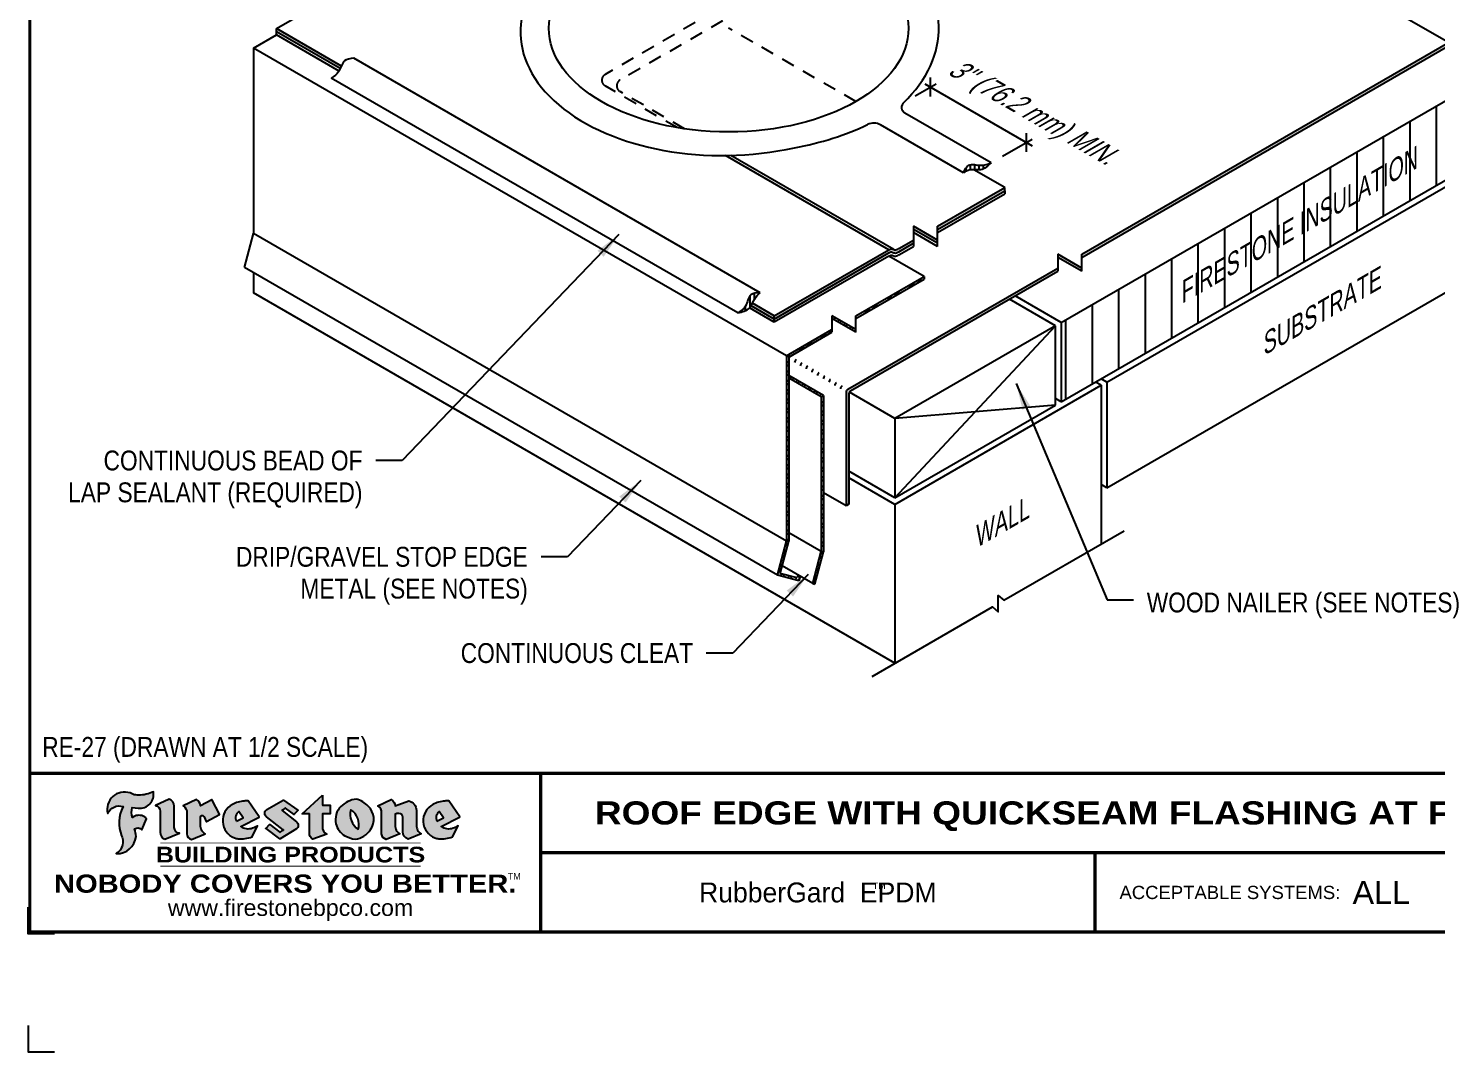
# Model space of a CAD drawing. Header units: inches. Extents: x 143.4 to 163.5, y -66.6 to -49.9.
# Drawn here: x 143.45 to 156.75, y -66.62 to -56.95 of the extents above; entities that cross this region are included whole.
import ezdxf
from ezdxf.enums import TextEntityAlignment as Align

# ---------------------------------------------------------------- set-up
doc = ezdxf.new("R2010")
doc.units = ezdxf.units.IN
doc.header["$MEASUREMENT"] = 0
doc.linetypes.add('HIDDEN2', pattern=[0.1875, 0.125, -0.0625])
doc.layers.get('0').update_dxf_attribs({"linetype": 'CONTINUOUS'})
doc.layers.get('DEFPOINTS').update_dxf_attribs({"linetype": 'CONTINUOUS'})
for name, color, linetype in [('FSBP-ACCESSORY-FIRESTONE', 7, 'CONTINUOUS'), ('FSBP-ANNO-NOTE', 7, 'CONTINUOUS'), ('FSBP-INSULATION', 7, 'CONTINUOUS'), ('FSBP-MEMBRANE', 7, 'CONTINUOUS'), ('FSBP-SEALANTS', 1, 'CONTINUOUS'), ('FSBP-SUBSTRATE-GENERIC', 9, 'CONTINUOUS'), ('FSBP-TTLB', 7, 'CONTINUOUS'), ('FSBP-TTLB-BORDER', 7, 'CONTINUOUS'), ('FSBP-TTLB-TEXT', 7, 'CONTINUOUS'), ('FSBP-WALL-CURB', 9, 'CONTINUOUS'), ('FSBP-WOOD', 7, 'CONTINUOUS')]:
    doc.layers.add(name, color=color, linetype=linetype)
doc.styles.add('FSBP_ARIAL', font='ARIAL.TTF')
doc.styles.add('FSBP_ARIAL_BOLD', font='')
doc.styles.add('FSBP_ARIAL_NAR', font='ARIALN.TTF')
doc.styles.add('FSBP_BANKGOTHIC', font='bgothm.ttf')
doc.styles.get('FSBP_ARIAL_BOLD').set_extended_font_data('Arial Black')
doc.dimstyles.new('FSBP-LEADER', dxfattribs={"dimtxt": 0.1875, "dimasz": 0.25, "dimexe": 0.0625, "dimexo": 0.125, "dimgap": 0.125, "dimtad": 0, "dimtih": 1, "dimtoh": 1, "dimdec": 4, "dimzin": 0, "dimdsep": 46, "dimlunit": 4, "dimtxsty": 'FSBP_ARIAL_NAR', "dimcen": 0.09375, "dimclrd": 256, "dimclre": 256, "dimclrt": 256, "dimadec": 0, "dimazin": 0, "dimtfac": 1, "dimtdec": 4, "dimtofl": 0, "dimtmove": 0, "dimatfit": 3, "dimfxl": 0, "dimtolj": 1, "dimtzin": 0, "dimlwd": -1, "dimlwe": -1, "dimarcsym": 0})

# ---------------------------------------------------------------- blocks, each defined once
blk = doc.blocks.new('TTLB-EPDM_1')
at = {"layer": 'FSBP-TTLB-TEXT'}
h = blk.add_hatch(color=1, dxfattribs=at)
edge = h.paths.add_edge_path()
edge.add_arc((1.037309769669573, -0.1982514792917306), 0.1319107607348553, 264.0410451462098, 370.3106169565175)
edge.add_arc((1.027551646585694, 0.1214293576525799), 0.3273056962876235, 270.05058356628535, 295.23459397187514, ccw=False)
edge.add_arc((1.022801957313345, -0.06680179986895154), 0.1391656561713503, 249.3281275763668, 272.0749124149863, ccw=False)
edge.add_line((0.9736743133014443, -0.1970076156048179), (0.9474927838574558, -0.1852745150568325))
edge.add_arc((0.8939498971398288, -0.3394262635682071), 0.1631857907024099, 70.84590087378872, 194.3325259843273)
edge.add_arc((0.8444260109029493, -0.4259936440910768), 0.1179914261095279, 70.96950098067128, 156.9641407594482, ccw=False)
edge.add_arc((1.153141409296894, -0.4684497516079468), 0.3110405457095052, 150.3231137483159, 203.2084295854517)
edge.add_arc((0.7562495500622943, -0.6412608153899899), 0.1218587156617311, 0.8849157075190988, 24.34668939894999, ccw=False)
edge.add_arc((0.7493781665697374, -0.6475258110744375), 0.1289731377238325, -58.36655102076742, 3.6216782311386737, ccw=False)
edge.add_arc((0.8256699029544474, -0.5792158350996106), 0.1783301886510354, 267.2205474105585, 354.1381621173521)
edge.add_arc((0.7903121048625305, -0.6011409294291745), 0.212787892960859, 0.9996158580669322, 21.00503380861244)
edge.add_arc((1.01880712263941, -0.5666691048185161), 0.05136395668415847, 40.82117713173261, 125.52727787225791, ccw=False)
edge.add_line((1.057676976260041, -0.5330924682126437), (1.102776947655911, -0.4308018311949837))
edge.add_arc((1.040858222524664, -0.4699705673995949), 0.07326744446031509, 32.31675181867256, 66.31481236598174)
edge.add_arc((1.032262518825329, -0.5063316993097662), 0.1102246948011782, 69.8179132332389, 125.254734720681)
edge.add_arc((1.127708877207287, -0.368959353531244), 0.1659710644737306, 164.1569669952081, 196.5811013160487, ccw=False)
edge.add_line((0.9680425188342383, -0.3236487780942383), (1.023615334387159, -0.3294494641845773))
h = blk.add_hatch(color=1, dxfattribs=at)
edge = h.paths.add_edge_path()
edge.add_line((1.275239419159561, -0.6223407783464694), (1.415345367376062, -0.5660418822574371))
edge.add_arc((1.421019305783958, -0.5090099247487757), 0.05731350411836949, 181.9717871001989, 264.31851000495806, ccw=False)
edge.add_line((1.363739737527226, -0.5109819325197265), (1.363412352251203, -0.3102363679013962))
edge.add_arc((1.294263659668751, -0.3103491388303989), 0.06914878453844908, 0.0934405599591014, 72.42834396969012)
edge.add_line((1.315139561173908, -0.2444268274366692), (1.186839444240604, -0.3024209471341379))
edge.add_arc((1.175246268095289, -0.3585110609420917), 0.05727567197445628, -0.017399788185912257, 78.322067691347, ccw=False)
edge.add_line((1.232521937428658, -0.3585284546236807), (1.232574268422297, -0.555126496687123))
edge.add_arc((1.305699496415486, -0.5558575689677219), 0.07312888236350451, 179.4272023230205, 245.3845503102953)
h = blk.add_hatch(color=1, dxfattribs=at)
edge = h.paths.add_edge_path()
edge.add_line((1.792026821926584, -0.3839679064720229), (1.722158956877934, -0.2518542302253621))
edge.add_arc((1.720119655279638, -0.2529327078887852), 0.002306916790721817, 27.87197133405656, 117.3766794470751)
edge.add_line((1.719058846382097, -0.250884159729182), (1.610638460368705, -0.3070279753467702))
edge.add_arc((1.547088841662962, -0.3061026658494403), 0.06355635479880145, 359.165808011073, 425.8793658831422)
edge.add_line((1.573061729235633, -0.2480956029480268), (1.446879247402876, -0.3051325108639702))
edge.add_arc((1.407812067100189, -0.370357133046621), 0.07602957263902092, -3.441403975725109, 59.07992244284969, ccw=False)
edge.add_line((1.483704536400296, -0.3749210150788969), (1.483704536400296, -0.5723838140635706))
edge.add_arc((1.54053746518044, -0.568254406115083), 0.05698275005415228, 184.1557352478595, 255.3066498366543)
edge.add_line((1.526084036778343, -0.6233736605654059), (1.657291340682093, -0.570650514527486))
edge.add_arc((1.688298576827198, -0.5021390388423987), 0.0752015358480571, 207.5160880841914, 245.649226723163, ccw=False)
edge.add_arc((1.721050197024907, -0.4914488168456328), 0.1093332836229113, 179.4823365255141, 204.5537900001094, ccw=False)
edge.add_line((1.611721375809452, -0.4904610114968335), (1.611721375809452, -0.4126404716788983))
edge.add_arc((1.628589765097195, -0.414159299036043), 0.01693662875851176, 28.356188110622725, 174.8549701683585, ccw=False)
edge.add_arc((1.627340435522395, -0.4197189881350504), 0.02111886817708033, 22.216893572439517, 40.10213956426492, ccw=False)
edge.add_line((1.646891420738257, -0.4117336534413738), (1.666638796144639, -0.4549750258192233))
edge.add_arc((1.668737246926742, -0.4540167099035481), 0.002306916790685496, 204.545128184284, 299.6323508190091)
edge.add_line((1.669877862091766, -0.4560219186518992), (1.791128135493295, -0.3870515928837648))
edge.add_line((1.791128135493295, -0.3870515928837648), (1.792026821926584, -0.3839679064720229))
h = blk.add_hatch(color=1, dxfattribs=at)
h.paths.add_polyline_path([(2.063388732080512, -0.2583237030618903, 0.02524281661523788), (2.025024361750752, -0.2610532129309178, 0.1213611957758757), (1.901773912052249, -0.3008158885520373, 0.6151668103976068), (1.93274136141747, -0.6099060679591872, 0.05306812109568645), (1.967936229862175, -0.617865745600497, 0.1150932231766138), (2.099126721549737, -0.5994933789882708), (2.151195569562105, -0.4944891916583316, -0.08755405562188731), (2.104230609512001, -0.5187113292177372, -0.265591761123442), (1.992692314386659, -0.5010701623316862), (2.165347897647223, -0.4141184325909109, 0.4518949533370738), (2.166222728871162, -0.4107679608846269)])
h.paths.add_polyline_path([(2.014217313945437, -0.4188965037300676), (1.951113654018855, -0.4515330109460507, -0.3720533890450154), (1.973177450672722, -0.3607130665457561)], flags=16)
h = blk.add_hatch(color=1, dxfattribs=at)
edge = h.paths.add_edge_path()
edge.add_arc((2.260407392426802, -0.3775796671688782), 0.04152450223225729, 123.20805433950699, 232.2027298779723, ccw=False)
edge.add_line((2.237665217914071, -0.3428366421988329), (2.393535971665983, -0.2540943745380986))
edge.add_arc((2.394677353533142, -0.2560991469722482), 0.002306916790741334, 55.64644466176611, 119.65426054492559, ccw=False)
edge.add_line((2.395979141996861, -0.2541946229174954), (2.531809646140459, -0.3470380726374032))
edge.add_arc((2.530468902927946, -0.3489153772789875), 0.002306916790700397, -42.731101238422525, 54.4661353739603, ccw=False)
edge.add_line((2.532163440279987, -0.3504807552658491), (2.498457913851155, -0.3869673252714421))
edge.add_arc((2.496763376499139, -0.3854019472845934), 0.002306916790672934, 233.7527076894875, 317.26889876138785, ccw=False)
edge.add_line((2.495399362263356, -0.38726241234572), (2.413849913492982, -0.3274738082119626))
edge.add_arc((2.412485899257181, -0.3293342732731342), 0.002306916790720064, 53.75270768979358, 124.4135619297835)
edge.add_line((2.41118211687575, -0.3274311136421062), (2.382933981293377, -0.346782838468144))
edge.add_arc((2.38423776367478, -0.3486859980991606), 0.002306916790694898, 124.4135619293799, 231.8459020253626)
edge.add_line((2.382812599816248, -0.3505000469010184), (2.519899969301207, -0.4581994452042721))
edge.add_arc((2.494247019847682, -0.4908523236374461), 0.04152450223225742, -55.21225898295222, 51.84590202520428, ccw=False)
edge.add_line((2.517938320565804, -0.5249552055672808), (2.364434947484597, -0.6179520922513717))
edge.add_arc((2.36323960192349, -0.6159790200102006), 0.002306916790726996, 233.2955624372927, 301.20872157023314, ccw=False)
edge.add_line((2.361860787187538, -0.6178285429225383), (2.231266621301074, -0.5204709167214361))
edge.add_arc((2.232647938930649, -0.5186232623475259), 0.002306916790697672, 135.5134179846393, 233.21798691998708, ccw=False)
edge.add_line((2.231002150870836, -0.5170067083764565), (2.262839375599356, -0.4845937328397696))
edge.add_arc((2.264485163659225, -0.4862102868108537), 0.002306916790748497, 53.0352839999411, 135.513417985369, ccw=False)
edge.add_line((2.265872365996302, -0.4843670465239001), (2.361834678328762, -0.5565872257804898))
edge.add_arc((2.363221880665761, -0.5547439854936304), 0.002306916790627066, 233.0352840000685, 302.2362632414394)
edge.add_line((2.36445241715569, -0.5566953042850713), (2.39428499383348, -0.5378823484768844))
edge.add_arc((2.393054457343549, -0.5359310296853765), 0.002306916790685166, 302.2362632406177, 412.2027298768422)
edge.add_line((2.394468296066179, -0.5341081404551886), (2.234958295420142, -0.4103916733127022))
h = blk.add_hatch(color=1, dxfattribs=at)
edge = h.paths.add_edge_path()
edge.add_line((2.763460561272041, -0.2072496393923444), (2.763460561272041, -0.2969520779963801))
edge.add_arc((2.765767478062699, -0.2969520779963943), 0.00230691679065842, 179.9999999996471, 269.9999999996471)
edge.add_line((2.765767478062685, -0.2992589947870528), (2.835417693520355, -0.2992589947870528))
edge.add_arc((2.835417693520355, -0.3015659115777538), 0.002306916790701052, 0, 90, ccw=False)
edge.add_line((2.837724610311056, -0.3015659115777538), (2.837724610311056, -0.3790761307453892))
edge.add_arc((2.83541769352037, -0.3790761307453749), 0.002306916790686842, 269.99999999964706, 359.99999999964706, ccw=False)
edge.add_line((2.835417693520355, -0.3813830475360618), (2.765767478062685, -0.3813830475360618))
edge.add_arc((2.765767478062699, -0.3836899643267202), 0.00230691679065842, 90.00000000035294, 180.0000000003529)
edge.add_line((2.763460561272041, -0.3836899643267344), (2.763460561272041, -0.5033995910642801))
edge.add_arc((2.836735953378943, -0.5071368822038516), 0.07337063740681413, 177.0802527808789, 245.3249543133826)
edge.add_line((2.806105814540615, -0.5738080530967267), (2.674529557384915, -0.6226036013049594))
edge.add_arc((2.708610405062069, -0.564298408791804), 0.06753517344606039, 177.0345319916277, 239.6926428024901, ccw=False)
edge.add_line((2.641165668230087, -0.560804539009709), (2.641165668230087, -0.3836899643267344))
edge.add_arc((2.638858751439429, -0.3836899643267202), 0.00230691679065842, 359.9999999996471, 449.999999999647)
edge.add_line((2.638858751439443, -0.3813830475360618), (2.572857950769389, -0.3813830475360618))
edge.add_line((2.572857950769389, -0.3813830475360618), (2.763460561272041, -0.2072496393923444))
h = blk.add_hatch(color=1, dxfattribs=at)
edge = h.paths.add_edge_path(flags=16)
edge.add_arc((2.940363509127394, -0.4847985213681437), 0.1684614578629418, 344.5558804047865, 417.0140046669545)
edge.add_arc((3.194458079644619, -0.3883534532477785), 0.1684614578629414, 164.5558804047864, 237.0140046669546)
edge = h.paths.add_edge_path()
edge.add_arc((3.069375116502199, -0.4399344555144872), 0.1828726885096673, 136.0914512150047, 191.213418978326)
edge.add_arc((3.064939550433406, -0.4318234379590333), 0.1803148804748503, 194.0167254156723, 240.6663730831859)
edge.add_arc((3.098047041778981, -0.3845058757092554), 0.2378525180183701, 239.2975390661776, 264.2889872773176)
edge.add_arc((3.04884478212623, -0.4190232383793012), 0.203760689247156, 277.1986764832036, 326.503572961274)
edge.add_arc((3.077739326803546, -0.4341046616465112), 0.171374865791709, 325.3768876809902, 406.3828327799087)
edge.add_arc((3.011839488065919, -0.4896144380417797), 0.2571945645850002, 44.28462553519766, 73.82901434867304)
edge.add_arc((3.117152499586992, -0.4983433120546693), 0.2579560664039132, 97.50292863483666, 134.1039137579027)
h = blk.add_hatch(color=1, dxfattribs=at)
edge = h.paths.add_edge_path()
edge.add_line((3.322690228557462, -0.5721896537377091), (3.322690228557462, -0.3749210150788969))
edge.add_arc((3.246797759257384, -0.3703571330465745), 0.076029572638996, 356.5585960242387, 419.0799224428129)
edge.add_line((3.285864939560099, -0.3051325108639702), (3.412047421392799, -0.2480956029480268))
edge.add_arc((3.386074533820159, -0.3061026658494941), 0.06355635479883807, 0.3962622833877276, 65.87936588318718, ccw=False)
edge.add_line((3.449629368605429, -0.3056631084210863), (3.580526418688805, -0.2593848434574539))
edge.add_arc((3.555744121700958, -0.3530904070730321), 0.09692726601172152, 2.366977007666776, 75.18615851992018, ccw=False)
edge.add_line((3.652588689330287, -0.3490873311063041), (3.652588689330287, -0.4883770011386872))
edge.add_arc((3.761877549389556, -0.4914934052703811), 0.1093332836229047, 178.3666365323574, 204.5537900000422)
edge.add_arc((3.729125929191727, -0.5021836272670953), 0.07520153584796169, 207.5160880841711, 245.2240541443093)
edge.add_line((3.697611150971852, -0.5704631245385627), (3.572585913552643, -0.6207021253773775))
edge.add_arc((3.59534718600759, -0.5526356419907701), 0.07177131519198746, 180.3328587115751, 251.51018566665869, ccw=False)
edge.add_line((3.523577081955409, -0.5530525936986663), (3.523577081955409, -0.4153032515383615))
edge.add_arc((3.486319529276879, -0.4148773504126441), 0.0372599868942854, 359.3450650296066, 449.0500281941028)
edge.add_arc((3.482769874121713, -0.4419622099033496), 0.06447454900600783, 86.29402372314017, 119.8211331593848)
edge.add_line((3.450707067966732, -0.3860252459975726), (3.450707067966732, -0.4904610114968335))
edge.add_arc((3.560035889182251, -0.491448816845647), 0.1093332836229751, 179.4823365255069, 204.5537900001023)
edge.add_arc((3.527284268984408, -0.5021390388424952), 0.07520153584796385, 207.5160880841699, 245.6492267231416)
edge.add_line((3.496277032839316, -0.570650514527486), (3.365069728935509, -0.6233736605654059))
edge.add_arc((3.37950248606194, -0.5682868177318081), 0.05694615642555727, 183.9298782390169, 255.318496325343, ccw=False)
h = blk.add_hatch(color=1, dxfattribs=at)
h.paths.add_polyline_path([(3.957695472291277, -0.2583237030618903, 0.02524281661523822), (3.919331101961575, -0.2610532129309178, 0.1085638477195505), (3.807890832595604, -0.2939221658134414, 0.6425897848490651), (3.827048101628293, -0.6099060679591872, 0.05306812109569052), (3.862242970072884, -0.617865745600497, 0.1150932231766133), (3.993433461760503, -0.5994933789882708), (4.045502309772871, -0.4944891916583316, -0.08755405562189084), (3.998537349722767, -0.5187113292177372, -0.2655917611234366), (3.886999054597368, -0.5010701623316862), (4.059654637857989, -0.4141184325909109, 0.4518949533370731), (4.060529469081928, -0.4107679608846269)])
h.paths.add_polyline_path([(3.90852405415626, -0.4188965037300676), (3.845420394229677, -0.4515330109460507, -0.3720533890450147), (3.867484190883488, -0.3607130665457561)], flags=16)
at = {"layer": 'DEFPOINTS', "color": 1}
blk.add_lwpolyline([(0.234375, -1.515625), (-0.015625, -1.515625), (-0.015625, -1.265625)], dxfattribs=at)
at = {"layer": 'DEFPOINTS', "linetype": 'Continuous', "ltscale": 1.75}
blk.add_lwpolyline([(-0.015625, -2.380833333333342), (-0.015625, -2.630833333333342), (0.234375, -2.630833333333342)], dxfattribs=at)
at = {"layer": 'FSBP-TTLB', "const_width": 0.03125}
for points in [[(0, 0), (0, -1.5), (20, -1.5), (20, 0), (0, 0)], [(4.825208527206769, 0), (4.825208527206769, -0.75)], [(4.825208527206769, -0.75), (15.84028770518938, -0.75)], [(4.825208527206769, -0.75), (4.825208527206769, -1.5)]]:
    blk.add_lwpolyline(points, dxfattribs=at)
at = {"layer": 'FSBP-TTLB-BORDER', "const_width": 0.03125}
blk.add_lwpolyline([(20, 0), (20, 13), (0, 13), (0, 0)], dxfattribs=at)
at = {"layer": 'FSBP-TTLB-TEXT', "color": 1}
blk.add_line((0.7358432058323388, -0.379822754145593), (0.7358432058323388, -0.379822754145593), dxfattribs=at)
for points in [[(1.023615323725323, -0.3294494630716969, 0.5000510906601082), (1.167090420776901, -0.1746414942047778, -0.1103304102359608), (1.027840608309816, -0.2058762110801382, -0.09957876667165425), (0.9736743133014443, -0.1970076156048179), (0.9474927838574558, -0.1852745150568325, 0.5978159689075124), (0.7358432058323388, -0.379822754145593, -0.3938834584182213), (0.8828996422548698, -0.3144510229727047, 0.2349406564350952), (0.86727108227484, -0.5910237178633082, -0.1027304183841549), (0.8780937320133262, -0.6393788197974146, -0.2772692352614086), (0.8170223912655956, -0.7573362346216896, 0.3985429150902959), (1.003067614090241, -0.5974286950643517, 0.0875124847930418), (0.9889600163401155, -0.5248671157293501, -0.3874031597924062), (1.057676976260041, -0.5330924682126437), (1.102776947655911, -0.4308018311949837, 0.1494423498871741), (1.07029056398062, -0.4028746979725923, 0.2467195073738216), (0.9686394281704906, -0.4163228904100862, -0.1424285161541127), (0.9680425188342383, -0.3236487780942383), (1.023615334387159, -0.3294494641845773)], [(2.166222728871162, -0.4107679608846269), (2.063388732080512, -0.2583237030618903, 0.02524281661523788), (2.025024361750752, -0.2610532129309178, 0.1085638477195265), (1.913584092384895, -0.2939221658134414, 0.6425897848491228), (1.93274136141747, -0.6099060679591872, 0.05306812109568648), (1.967936229862175, -0.617865745600497, 0.1150932231766137), (2.099126721549737, -0.5994933789882708), (2.151195569562105, -0.4944891916583316, -0.0875540556218873), (2.104230609512001, -0.5187113292177372, -0.2655917611234418), (1.992692314386659, -0.5010701623316862), (2.165347897647223, -0.4141184325909109)], [(2.763460561272041, -0.2072496393923444), (2.763460561272041, -0.2969520779963801, 0.4142135623730958), (2.765767478062685, -0.2992589947870528), (2.835417693520355, -0.2992589947870528, -0.414213562373095), (2.837724610311056, -0.3015659115777538), (2.837724610311056, -0.3790761307453892, -0.4142135623730938), (2.835417693520355, -0.3813830475360618), (2.765767478062685, -0.3813830475360618, 0.4142135623730958), (2.763460561272041, -0.3836899643267344), (2.763460561272041, -0.5033995910642801, 0.3068985753588853), (2.806105814540615, -0.5738080530967267), (2.674529557384915, -0.6226036013049594, -0.2804194150632976), (2.641165668230087, -0.560804539009709), (2.641165668230087, -0.3836899643267344, 0.414213562373095), (2.638858751439443, -0.3813830475360618), (2.572857950769389, -0.3813830475360618), (2.763460561272041, -0.2072496393923444)], [(4.060529469081928, -0.4107679608846269), (3.957695472291277, -0.2583237030618903, 0.02524281661523788), (3.919331101961575, -0.2610532129309178, 0.1085638477195265), (3.807890832595604, -0.2939221658134414, 0.6425897848491228), (3.827048101628293, -0.6099060679591872, 0.05306812109568648), (3.862242970072884, -0.617865745600497, 0.1150932231766137), (3.993433461760503, -0.5994933789882708), (4.045502309772871, -0.4944891916583316, -0.0875540556218873), (3.998537349722767, -0.5187113292177372, -0.2655917611234418), (3.886999054597368, -0.5010701623316862), (4.059654637857989, -0.4141184325909109)], [(4.059654637857989, -0.4141184325909109, 0.4518949533370731), (4.060529469081928, -0.4107679608846269, 0.4518949533370731)]]:
    blk.add_lwpolyline(points, format="xyb", dxfattribs=at)
for points in [[(1.275239419159561, -0.6223407783464694), (1.415345367376062, -0.5660418822574371, -0.3756100036733062), (1.363739737527226, -0.5109819325197265), (1.363412352251203, -0.3102363679013962, 0.3265360292958048), (1.315139561173908, -0.2444268274366692), (1.186839444240604, -0.3024209471341379, -0.3557863980845349), (1.232521937428658, -0.3585284546236807), (1.232574268422297, -0.555126496687123, 0.2960110723418457)], [(1.792026821926584, -0.3839679064720229), (1.722158956877934, -0.2518542302253621, 0.4116839150163434), (1.719058846382097, -0.250884159729182), (1.610638460368705, -0.3070279753467702, 0.2996033003794034), (1.573061729235633, -0.2480956029480268), (1.446879247402876, -0.3051325108639702, -0.2797757560995365), (1.483704536400296, -0.3749210150788969), (1.483704536400296, -0.5723838140635706, 0.320828638474519), (1.526084036778343, -0.6233736605654059), (1.657291340682093, -0.570650514527486, -0.1679398621276611), (1.621603752698661, -0.5368819723450571, -0.1098333365370753), (1.611721375809452, -0.4904610114968335), (1.611721375809452, -0.4126404716788983, -0.743334502655012), (1.64349420176768, -0.4061152228778298, -0.07819791644735608), (1.646891420738257, -0.4117336534413738), (1.666638796144639, -0.4549750258192233, 0.4404648714563479), (1.669877862091766, -0.4560219186518992), (1.791128135493295, -0.3870515928837648)], [(2.234958295420142, -0.4103916733127022, -0.5150044486718882), (2.237665217914071, -0.3428366421988329), (2.393535971665983, -0.2540943745380986, -0.2867822934100265), (2.395979141996861, -0.2541946229174954), (2.531809646140459, -0.3470380726374032, -0.4515027974650387), (2.532163440279987, -0.3504807552658491), (2.498457913851155, -0.3869673252714421, -0.3814439164929681), (2.495399362263356, -0.38726241234572), (2.413849913492982, -0.3274738082119626, 0.3184718635035665), (2.41118211687575, -0.3274311136421062), (2.382933981293377, -0.346782838468144, 0.5064094529656681), (2.382812599816248, -0.3505000469010184), (2.519899969301207, -0.4581994452042721, -0.5043597839115849), (2.517938320565804, -0.5249552055672808), (2.364434947484597, -0.6179520922513717, -0.3053163970316367), (2.361860787187538, -0.6178285429225383), (2.231266621301074, -0.5204709167214361, -0.4541703869768119), (2.231002150870836, -0.5170067083764565), (2.262839375599356, -0.4845937328397696, -0.3762644290664977), (2.265872365996302, -0.4843670465239001), (2.361834678328762, -0.5565872257804898, 0.3114700032088108), (2.36445241715569, -0.5566953042850713), (2.39428499383348, -0.5378823484768844, 0.520381097387146), (2.394468296066179, -0.5341081404551886)], [(2.937624918725987, -0.3131105398334029, 0.2452625673097023), (2.889993533867141, -0.4754966266250307, 0.2064059665179019), (2.976604338974084, -0.5890186876871866, 0.1094800500670344), (3.074378098474654, -0.6211778035979165, 0.2185147641853038), (3.218764944843201, -0.5314757029352819, 0.3689489483072479), (3.195959963110113, -0.3100352223135445, 0.1296305888694145), (3.0834694040758, -0.242595816912754, 0.1610736375384317)], [(3.322690228557462, -0.5721896537377091), (3.322690228557462, -0.3749210150788969, 0.2797757560995341), (3.285864939560099, -0.3051325108639702), (3.412047421392799, -0.2480956029480268, -0.2937618496109166), (3.449629368605429, -0.3056631084210863), (3.580526418688805, -0.2593848434574539, -0.3288760160581939), (3.652588689330287, -0.3490873311063041), (3.652588689330287, -0.4883770011386872, 0.114762897203527), (3.662431105063263, -0.536926560769686, 0.166032965990522), (3.697611150971852, -0.5704631245385627), (3.572585913552643, -0.6207021253773775, -0.3209557512194564), (3.523577081955409, -0.5530525936986663), (3.523577081955409, -0.4153032515383615, 0.4127061514896111), (3.48693727661589, -0.3776224848030694, 0.1473421876160361), (3.450707067966732, -0.3860252459975726), (3.450707067966732, -0.4904610114968335, 0.1098333365370753), (3.460589444855941, -0.5368819723450855, 0.1679398621276611), (3.496277032839316, -0.570650514527486), (3.365069728935509, -0.6233736605654059, -0.3219729545308964), (3.322690228557462, -0.5721896537377091, 29.1476284739)], [(1.951113654018855, -0.4515330109460507), (2.014217313945437, -0.4188965037300676), (1.973177450672722, -0.3607130665457561, 0.3720533890450154)], [(3.10274193015772, -0.5296595419651595, 0.3271311138286319), (3.032079658614293, -0.3434924326507627, 0.3271311138286322)], [(3.845420394229677, -0.4515330109460507), (3.90852405415626, -0.4188965037300676), (3.867484190883488, -0.3607130665457561, 0.3720533890450154)]]:
    blk.add_lwpolyline(points, format="xyb", close=True, dxfattribs=at)
at = {"layer": 'FSBP-TTLB-TEXT'}
for points, const_width in [([(1.233926579809207, -0.6584455781731435), (3.691229482685259, -0.6584455781731577)], 0.0078125), ([(10.06152282927678, -0.75), (10.06152282927678, -1.5)], 0.03125), ([(1.233926579809207, -0.8761560960495984), (3.691229482685259, -0.8761560960495842)], 0.0078125)]:
    blk.add_lwpolyline(points, dxfattribs=dict(at, const_width=const_width))
at = {"layer": 'FSBP-TTLB-TEXT', "color": 1}
for centre, start, end in [((1.789987520328282, -0.3850463841354355), 299.6323508193319, 27.87197133380463), ((2.164310260790558, -0.412058050385383), 296.7304547840455, 34.00233684987403)]:
    blk.add_arc(centre, 0.00230691679068068, start, end, dxfattribs=at)
at = {"layer": 'FSBP-TTLB-TEXT', "lineweight": 18, "style": 'FSBP_ARIAL_BOLD'}
blk.add_text('BUILDING PRODUCTS', height=0.1484375, dxfattribs=at).set_placement((2.462578031247233, -0.7673008371113639), align=Align.MIDDLE_CENTER)
at = {"layer": 'FSBP-TTLB-TEXT', "color": 1}
for s, height, style, p in [('NOBODY COVERS YOU BETTER.', 0.171875, 'FSBP_ARIAL_BOLD', (2.412604263603384, -1.041650450587369)), ('TM', 0.0625, 'FSBP_BANKGOTHIC', (4.576671173373001, -0.9725745042934193))]:
    blk.add_text(s, height=height, dxfattribs=dict(at, style=style)).set_placement(p, align=Align.MIDDLE_CENTER)
at = {"layer": 'FSBP-TTLB-TEXT'}
for s, height, style, p in [('RubberGard  EPDM', 0.1875, 'FSBP_BANKGOTHIC', (7.443365678241776, -1.125)), ('TM', 0.0625, 'FSBP_BANKGOTHIC', (8.023397742165457, -1.062518816683806)), ('www.firestonebpco.com', 0.15625, 'FSBP_ARIAL', (2.462578031247233, -1.268657306740124))]:
    blk.add_text(s, height=height, dxfattribs=dict(at, style=style)).set_placement(p, align=Align.MIDDLE_CENTER)
at = {"layer": 'FSBP-TTLB-TEXT', "style": 'FSBP_ARIAL'}
blk.add_text('ACCEPTABLE SYSTEMS:', height=0.125, dxfattribs=at).set_placement((10.29281281591562, -1.125), align=Align.MIDDLE_LEFT)
at = {"layer": 'FSBP-TTLB-TEXT'}
for tag, height, style, p in [('MAXIMUM_WARRANTY', 0.1875, 'FSBP_ARIAL_BOLD', (18.03987100774941, 0.2240244307510579)), ('ACCPT_SYSTEMS', 0.21875, 'FSBP_ARIAL', (12.49438170418193, -1.125))]:
    blk.add_attdef(tag, text='', height=height, dxfattribs=dict(at, style=style)).set_placement(p, align=Align.MIDDLE_LEFT)
for tag, height, style, p in [('DETAIL_DESCP_LINE_1', 0.21875, 'FSBP_ARIAL_BOLD', (10.33118450231211, -0.3736318192489421)), ('ISSUE_REV_DATE', 0.21875, 'FSBP_ARIAL', (16.84069633627263, -0.7282559425942452)), ('DETAIL_NUMBER', 0.4375, 'FSBP_ARIAL', (18.91941590748775, -0.8931630692489421))]:
    blk.add_attdef(tag, text='', height=height, dxfattribs=dict(at, style=style)).set_placement(p, align=Align.MIDDLE_CENTER)

msp = doc.modelspace()

# ---------------------------------------------------------------- hatches: boundary and pattern name
at = {"layer": 'FSBP-ACCESSORY-FIRESTONE'}
h = msp.add_hatch(dxfattribs=at)
h.set_pattern_fill('STEEL', color=256, scale=0.5, style=0)
h.set_pattern_definition([(45, (-266.2680587478159, 36.68698828939746), (-0.04419417382415922, 0.04419417382415922), []), (45, (-266.2680587478159, 36.71823828939746), (-0.04419417382415922, 0.04419417382415922), [])])
h.paths.add_polyline_path([(150.9605827123596, -60.41962965872777), (150.9390983373598, -60.4320336684173), (150.9390983373597, -61.89301501660161), (150.8578139381455, -62.19637252433192), (150.8785662508197, -62.20193308975404), (150.9605827123597, -61.89584348822932)])
h.paths.add_polyline_path([(150.631556213775, -60.22966612119932), (150.631556213775, -60.25447414057849), (150.9390983373598, -60.4320336684173), (150.9605827123597, -60.41962965872771)], flags=17)
h.paths.add_polyline_path([(151.0378257702808, -59.82168024142213), (151.0378257702808, -59.79687222204295), (150.610071838775, -60.04383606954461), (150.6100718387751, -61.79383606954455), (150.5239483409507, -62.1152533391509), (150.7266593133352, -62.16915619225732), (150.7379151293991, -62.12714891482669), (150.7186527657391, -62.1160277839824), (150.7114569907205, -62.14288278195197), (150.5502718145609, -62.10002204890303), (150.631556213775, -61.79666454117277), (150.6315562137751, -60.05624007923431)])
h.paths.add_polyline_path([(151.9091099444518, -59.3186440889239), (151.9091099444518, -59.29383606954455), (151.264849662, -59.66579991704639), (151.2648496620001, -59.69060793642562)])
h.paths.add_polyline_path([(151.0378257702807, -59.66579991704639), (151.0378257702807, -59.69060793642562), (151.2648496619999, -59.82168024142213), (151.2648496619998, -59.79687222204284)])
at = {"layer": 'FSBP-INSULATION'}
h = msp.add_hatch(dxfattribs=at)
h.set_pattern_fill('LINE', color=256, scale=2, angle=90, style=0)
h.set_pattern_definition([(90, (2.842170943040401e-12, -17.51166666666313), (-0.25, 1.530757942277972e-17), [])])
h.paths.add_polyline_path([(157.622468293685, -57.92797761543474), (157.622468293685, -57.61547761543518), (157.5560722046052, -57.5913114153385), (157.6888643827646, -57.51464381553185), (157.622468293685, -57.4904776154352), (157.6224682936849, -57.17797761543476), (153.2040348856798, -59.728961332943), (153.2040348856798, -60.47896133294301)])
h.paths.add_polyline_path([(154.2863832182914, -59.61475880800715), (156.7277478601185, -58.26991055862356), (156.7277478601185, -57.93385312234943), (154.2863832182914, -59.27870137173301)], flags=24)
at = {"layer": 'FSBP-MEMBRANE'}
h = msp.add_hatch(color=256, dxfattribs=at)
h.paths.add_polyline_path([(146.3952000060976, -57.33037868234855), (146.3977481112614, -57.32448561653983), (146.4025242749245, -57.31275084819974), (146.4052328317768, -57.30617113695523), (145.7923779730236, -56.95233921927989), (145.7923779730236, -56.98233921927981)])
h.paths.add_polyline_path([(150.2763150507852, -59.57063269568776), (150.2760826787502, -59.57100733809786), (150.4943809953285, -59.69704192993798), (150.4943809953285, -59.66704192993801), (150.2883553425407, -59.54809296384103), (150.2867036319439, -59.55143170279281), (150.2847104542682, -59.55537930081958), (150.2826845710944, -59.55928274985872), (150.2806164186403, -59.56313249917396), (150.2784964331319, -59.5669189980285)])
h = msp.add_hatch(color=256, dxfattribs=at)
h.paths.add_polyline_path([(156.862515897126, -57.11492756726931), (156.8625158971259, -57.08492756726945), (153.3991866191486, -59.08448165820168), (153.3991866191485, -59.11448165820165)])
h.paths.add_polyline_path([(153.1721627274295, -59.24555396319805), (153.1721627274295, -59.21555396319813), (151.1894289375062, -60.36028585054179, 0.2679491924311298), (151.1738039375062, -60.38734914441004), (151.1738039375062, -61.46180694849794), (151.1997846996197, -61.44680694849789), (151.1997846996197, -60.40234914441002, -0.2679491924310008), (151.2154096996197, -60.37528585054177)])
h.paths.add_polyline_path([(153.1721627274295, -59.08448165820168), (153.1721627274295, -59.11448165820165), (153.3991866191486, -59.24555396319816), (153.3991866191487, -59.21555396319825)])
h = msp.add_hatch(color=256, dxfattribs=at)
h.paths.add_polyline_path([(152.6712597974563, -58.48386349233952), (152.6712597974562, -58.45386349233949), (152.0374779138282, -58.81977763345968), (152.0374779138282, -58.84977763345971)])
h.paths.add_polyline_path([(151.8104540221091, -58.81977763345974), (151.8104540221091, -58.84977763345965), (152.0374779138281, -58.9808499384561), (152.0374779138281, -58.95084993845619)])
edge = h.paths.add_edge_path()
edge.add_line((151.810454022109, -58.95084993845619), (151.6722713946609, -59.03062971561037))
edge.add_spline(control_points=[(151.6722713946579, -59.03062971561233), (151.6579285601558, -59.03822682510746), (151.6416970405489, -59.04682433292275), (151.6259368643069, -59.04112682641481), (151.6241080684195, -59.040362074367)], knot_values=[0.07578478882542611, 0.07578478882542611, 0.07578478882542611, 0.07578478882542611, 0.1421105813565444, 0.1508444572434839, 0.1508444572434839, 0.1508444572434839, 0.1508444572434839], degree=3, periodic=0)
edge.add_spline(control_points=[(151.6241080684195, -59.040362074367), (151.6168415482029, -59.03732341584053), (151.601146796858, -59.027177928223), (151.585431664952, -59.03681683622459), (151.576912750059, -59.04204192993795)], knot_values=[0, 0, 0, 0, 0.03470309953096453, 0.07578478882542611, 0.07578478882542611, 0.07578478882542611, 0.07578478882542611], degree=3, periodic=0)
edge.add_line((151.5769127500573, -59.04204192993852), (150.4943809953284, -59.66704192993789))
edge.add_line((150.4943809953284, -59.66704192993789), (150.4943809953285, -59.6970419299379))
edge.add_line((150.4943809953285, -59.69704192993792), (151.5769127500598, -59.07204192993713))
edge.add_spline(control_points=[(151.576912750059, -59.07204192993792), (151.585431664952, -59.06681683622456), (151.6029578992407, -59.0560670849063), (151.6341925570849, -59.08079930611034), (151.6579285601557, -59.06822682510743), (151.6722713946579, -59.06062971561231)], knot_values=[0, 0, 0, 0, 0.04108168929445134, 0.08451866471235531, 0.1508444572434811, 0.1508444572434811, 0.1508444572434811, 0.1508444572434811], degree=3, periodic=0)
edge.add_line((151.672271394659, -59.06062971561168), (151.8104540221091, -58.98084993845605))
edge.add_line((151.8104540221091, -58.98084993845605), (151.810454022109, -58.95084993845613))
at = {"layer": 'FSBP-SEALANTS'}
h = msp.add_hatch(dxfattribs=at)
h.set_pattern_fill('ANSI31', color=256, scale=0.3333333333333333, angle=45, style=0)
h.set_pattern_definition([(90, (-156.1108830445505, 4.618338823797274), (-0.04166666666666666, 9.25185853854297e-18), [])])
edge = h.paths.add_edge_path()
edge.add_spline(control_points=[(152.281803996511, -58.3146211788404), (152.3008991908178, -58.30335458092593), (152.3503874061026, -58.27415541101111), (152.4546283052604, -58.30487744854325), (152.5117624546315, -58.24960340907374), (152.5423048419368, -58.22005538674425)], knot_values=[0, 0, 0, 0, 0.09720861237848044, 0.2519314891295633, 0.4296408870616778, 0.4296408870616778, 0.4296408870616778, 0.4296408870616778], degree=3, periodic=0)
edge.add_spline(control_points=[(152.5423048419368, -58.22005538674425), (152.5114317920869, -58.2318107688847), (152.4449889390298, -58.25710989326613), (152.3272521638627, -58.2163387851168), (152.2955071545258, -58.28498787897944), (152.281803996511, -58.3146211788404)], knot_values=[0, 0, 0, 0, 0.148771659364476, 0.3201761261111544, 0.4503613521352013, 0.4503613521352013, 0.4503613521352013, 0.4503613521352013], degree=3, periodic=0)
h = msp.add_hatch(dxfattribs=at)
h.set_pattern_fill('ANSI31', color=256, scale=0.3333333333333333, angle=45, style=0)
h.set_pattern_definition([(90, (-110.6510512077034, 3.333542382109556), (-0.04166666666666666, 9.25185853854297e-18), [])])
edge = h.paths.add_edge_path()
edge.add_spline(control_points=[(150.1491582928928, -59.6386485299481), (150.1921792562777, -59.6287813576411), (150.2700177224925, -59.61092853664825), (150.3007927198364, -59.50684284440011), (150.3425166584809, -59.46617930226925), (150.3605775632944, -59.44857740782531)], knot_values=[0, 0, 0, 0, 0.1830957080247121, 0.3312777762696716, 0.4443783300172639, 0.4443783300172639, 0.4443783300172639, 0.4443783300172639], degree=3, periodic=0)
edge.add_spline(control_points=[(150.3605775632944, -59.44857740782531), (150.3274366340174, -59.44980749398927), (150.2502773498149, -59.45267140185142), (150.2407038080495, -59.58113604516932), (150.1778456383307, -59.62062601388037), (150.1491582928928, -59.6386485299481)], knot_values=[0, 0, 0, 0, 0.132731443136239, 0.3090276394475168, 0.4570331379796857, 0.4570331379796857, 0.4570331379796857, 0.4570331379796857], degree=3, periodic=0)

# ---------------------------------------------------------------- linework, layer by layer
at = {"layer": 'FSBP-ACCESSORY-FIRESTONE'}
for p, q in [((150.6100718387751, -60.04383606954461), (145.5758716220774, -57.13733921927984)), ((145.5758716220775, -57.13733921927984), (145.5758716220775, -58.88733921927984)), ((145.4897481242531, -59.20875648888607), (145.5758716220775, -58.88733921927984)), ((150.6100718387751, -61.79383606954461), (145.5758716220775, -58.88733921927984)), ((150.5239483409507, -62.1152533391509), (145.4897481242531, -59.20875648888607)), ((151.9091099444517, -59.29383606954467), (151.576912750059, -59.1020419299379)), ((151.2648496619998, -59.66579991704644), (151.9091099444517, -59.29383606954467)), ((151.2648496619999, -59.69060793642568), (151.9091099444517, -59.3186440889239)), ((151.9091099444517, -59.29383606954467), (151.9091099444517, -59.3186440889239)), ((151.2648496619999, -59.79687222204289), (151.0378257702808, -59.66579991704639)), ((151.0378257702808, -59.66579991704639), (151.0378257702808, -59.82168024142213)), ((151.2648496619999, -59.82168024142213), (151.0378257702808, -59.69060793642568)), ((151.264849662, -59.82168024142213), (151.2648496619999, -59.66579991704639)), ((150.6100718387751, -60.04383606954467), (151.0378257702808, -59.79687222204289)), ((150.6315562137751, -60.05624007923426), (151.0378257702808, -59.82168024142213)), ((150.6100718387751, -60.04383606954467), (150.6100718387751, -61.79383606954467)), ((150.6315562137751, -60.05624007923426), (150.631556213775, -61.79666454117249)), ((150.9605827123597, -60.41962965872771), (150.6315562137751, -60.22966612119937)), ((150.9390983373598, -60.4320336684173), (150.6315562137751, -60.25447414057849)), ((150.9390983373598, -60.4320336684173), (150.9605827123597, -60.41962965872771)), ((150.9390983373598, -60.4320336684173), (150.9390983373597, -61.8930150166015)), ((150.9605827123597, -60.41962965872771), (150.9605827123597, -61.89584348822937)), ((150.9390983373597, -61.8930150166015), (150.631556213775, -61.71545548876263)), ((150.5239483409507, -62.1152533391509), (150.6100718387751, -61.79383606954467)), ((150.5502718145608, -62.10002204890303), (150.631556213775, -61.7966645411726)), ((150.8578139381455, -62.19637252433186), (150.9390983373597, -61.8930150166015)), ((150.8785662508197, -62.20193308975404), (150.9605827123597, -61.89584348822926)), ((150.7266593133352, -62.16915619225732), (150.5239483409507, -62.1152533391509)), ((150.7114569907205, -62.14288278195197), (150.5502718145608, -62.10002204890303)), ((150.8578139381455, -62.19637252433198), (150.5691164407544, -62.02969294649886)), ((150.7186527657391, -62.1160277839824), (150.7114569907205, -62.14288278195197)), ((150.737915129399, -62.12714891482663), (150.7266593133352, -62.16915619225732)), ((150.8578139381454, -62.19637252433186), (150.8785662508197, -62.20193308975404))]:
    msp.add_line(p, q, dxfattribs=at)
at = {"layer": 'FSBP-ANNO-NOTE'}
for p, q in [((151.8260108841087, -57.58756723112678), (152.0240137173756, -57.47325024203944)), ((151.9157605419026, -57.47325024203944), (152.9299115066475, -58.05877057453385)), ((151.9698871296391, -57.59288858968773), (151.9698871296391, -57.41611189439112)), ((152.6505580174103, -58.15755538674408), (152.9299115066475, -57.99627057453385)), ((152.875784918911, -58.1159089221822), (152.875784918911, -57.93913222688553))]:
    msp.add_line(p, q, dxfattribs=at)
at = {"layer": 'FSBP-INSULATION'}
for p, q in [((153.2040348856798, -59.728961332943), (157.6224682936851, -57.1779776154347)), ((153.2040348856798, -60.478961332943), (157.622468293685, -57.92797761543476)), ((153.2040348856798, -59.72896133294306), (152.769455743979, -59.47805694849789)), ((153.2040348856798, -59.728961332943), (153.2040348856798, -60.478961332943)), ((153.2040348856798, -60.478961332943), (153.1499082979432, -60.44771133294306))]:
    msp.add_line(p, q, dxfattribs=at)
at = {"layer": 'FSBP-MEMBRANE'}
for p, q in [((156.8625158971259, -57.08492756726945), (153.6284571954171, -55.21774290526297)), ((145.7923779730235, -56.95233921927984), (146.8749097277541, -56.32733921927978)), ((145.5758716220775, -57.13733921927984), (145.7923779730236, -57.01233921927984)), ((145.7923779730236, -57.01233921927984), (145.7923779730236, -56.95233921927984)), ((146.4052093124712, -57.30615755807783), (145.7923779730235, -56.95233921927984)), ((146.3952476316491, -57.33040617897355), (145.7923779730236, -56.98233921927981)), ((146.3836209937471, -57.35369353645102), (145.7923779730236, -57.01233921927984)), ((153.3991866191486, -59.08448165820168), (156.8625158971259, -57.08492756726945)), ((153.3991866191486, -59.11448165820165), (156.8625158971259, -57.11492756726936)), ((151.5769127500589, -59.04204192993789), (150.0353398369149, -58.15201439355879)), ((151.6241080684193, -59.04036207436683), (150.0839527261055, -58.15115297205117)), ((152.6712597974561, -58.45386349233955), (152.3804850183217, -58.28598459533275)), ((152.0374779138281, -58.81977763345968), (152.6712597974561, -58.45386349233955)), ((152.0374779138281, -58.84977763345977), (152.6712597974562, -58.48386349233958)), ((152.6712597974562, -58.48386349233958), (152.6712597974561, -58.45386349233955)), ((152.6712597974562, -58.48386349233958), (152.6712597974562, -58.5138634923395)), ((152.0374779138281, -58.95084993845619), (151.810454022109, -58.81977763345968)), ((151.810454022109, -58.81977763345968), (151.8104540221091, -59.01084993845613)), ((152.0374779138281, -58.98084993845616), (151.8104540221091, -58.84977763345965)), ((152.0374779138281, -59.01084993845613), (151.810454022109, -58.87977763345963)), ((152.0374779138282, -59.01084993845613), (152.0374779138281, -58.81977763345968)), ((150.4943809953284, -59.66704192993795), (151.576912750059, -59.04204192993795)), ((150.4943809953284, -59.69704192993792), (151.576912750059, -59.07204192993792)), ((151.6722713946581, -59.03062971561233), (151.8104540221091, -58.95084993845613)), ((151.6722713946581, -59.06062971561231), (151.810454022109, -58.98084993845616)), ((153.3991866191486, -59.21555396319819), (153.1721627274295, -59.08448165820168)), ((153.1721627274295, -59.08448165820168), (153.1721627274296, -59.24555396319816)), ((153.3991866191487, -59.24555396319822), (153.1721627274295, -59.11448165820165)), ((153.3991866191487, -59.24555396319816), (153.3991866191486, -59.08448165820168)), ((151.1894289375062, -60.36028585054179), (153.1721627274295, -59.21555396319813)), ((151.2154096996197, -60.37528585054177), (153.1721627274295, -59.24555396319816)), ((150.4943809953284, -59.7270419299379), (150.2603704542024, -59.59193588102561)), ((150.4943809953284, -59.69704192993798), (150.2760870148877, -59.57100984156803)), ((150.4943809953284, -59.66704192993801), (150.2883570001909, -59.54809392088582)), ((150.4943809953284, -59.69704192993792), (150.4943809953284, -59.66704192993795)), ((150.4943809953284, -59.72704192993795), (150.4943809953284, -59.69704192993792)), ((151.1738039375062, -60.38734914441004), (151.1738039375062, -61.46180694849794)), ((151.1997846996197, -60.40234914441002), (151.1997846996197, -61.44680694849789)), ((151.1738039375062, -61.46180694849794), (150.9605827123597, -61.33870361676269)), ((151.1997846996197, -61.44680694849789), (151.1738039375062, -61.46180694849788))]:
    msp.add_line(p, q, dxfattribs=at)
at = {"layer": 'FSBP-MEMBRANE', "linetype": 'HIDDEN2'}
for p, q in [((149.9410566345874, -56.78341408355668), (148.8967055996621, -57.38637043469929)), ((150.0060027120511, -56.87999330556771), (149.0378711556841, -57.43894431973261)), ((151.2649800553006, -57.64194750465013), (150.063860825312, -56.9484809938874)), ((149.5786130837344, -57.88832307966392), (148.8967055996621, -57.49462361017235)), ((149.6477468670165, -57.89930940164702), (149.0378711556621, -57.54719749519289))]:
    msp.add_line(p, q, dxfattribs=at)
at = {"layer": 'FSBP-MEMBRANE'}
for points in [[(152.0374779138281, -58.87977763345968), (152.6712597974562, -58.51386349233955)], [(151.6722713946581, -59.09062971561234), (151.8104540221091, -59.01084993845613)], [(151.576912750059, -59.10204192993795), (150.4943809953284, -59.72704192993795)]]:
    msp.add_lwpolyline(points, dxfattribs=at)
at = {"layer": 'FSBP-MEMBRANE', "linetype": 'HIDDEN2'}
for centre in [(148.9279555996621, -57.44049702243585), (149.0691211556841, -57.49307090746912)]:
    msp.add_arc(centre, 0.0625, 120.0000000000006, 240.0000000000002, dxfattribs=at)
at = {"layer": 'FSBP-MEMBRANE'}
for centre, end in [((150.6637880601408, -60.07484914441025), 180.0000000000016), ((150.7179146478773, -60.10609914441024), 180.0000000000016), ((150.7720412356139, -60.13734914441019), 180.0000000000016), ((150.8261678233504, -60.16859914441019), 180.0000000000016), ((150.880294411087, -60.19984914441017), 180.0000000000016), ((150.9344209988235, -60.23109914441017), 180.0000000000016), ((150.98854758656, -60.26234914441014), 180.0000000000016), ((151.0426741742966, -60.29359914441011), 180.0000000000016), ((151.0968007620332, -60.32484914441011), 180.0000000000016), ((151.1509273497697, -60.35609914441007), 180.0000000000016), ((151.2050539375062, -60.38734914441004), 180.0000000000016), ((151.2310346996197, -60.40234914441002), 180)]:
    msp.add_arc(centre, 0.03125, 119.9999999999997, end, dxfattribs=at)
for points in [[(151.576912750059, -59.04204192993795), (151.6024635058162, -59.03218038451455), (151.6296109260573, -59.04225919342842), (151.6722713946579, -59.03062971561233)], [(151.576912750059, -59.07204192993792), (151.6024635058162, -59.06218038451458), (151.6296109260573, -59.07225919342845), (151.6722713946579, -59.06062971561231)], [(151.576912750059, -59.10204192993795), (151.6024635058162, -59.09218038451455), (151.6296109260573, -59.10225919342842), (151.6722713946579, -59.09062971561234)]]:
    msp.add_spline(points, degree=3, dxfattribs=at)
at = {"layer": 'FSBP-SEALANTS'}
for p, q in [((150.3605775632943, -59.44857740782531), (146.5223600324652, -57.23258148319287)), ((150.1491582928928, -59.6386485299481), (146.3083502921842, -57.42115699683329)), ((152.281803996511, -58.31462117884034), (151.4980556693361, -57.86165064837989)), ((152.5423048419369, -58.22005538674425), (151.7286298230602, -57.75027989556297))]:
    msp.add_line(p, q, dxfattribs=at)
for centre, radius, start, end in [((151.7598798230602, -57.69615330782646), 0.0625, 132.692235855381, 239.9999999999914), ((151.4355556693361, -57.96990382385296), 0.125, 60.00000000000754, 118.5392639449406)]:
    msp.add_arc(centre, radius, start, end, dxfattribs=at)
msp.add_ellipse((150.063860825312, -56.9484809938874), major_axis=(-1.698639105076916, 0), ratio=0.5773502691896248, dxfattribs=at)
for major_axis, ratio, start_param, end_param in [((1.965508050748376, 0.05978943295056753), 0.6116550854601437, 2.461314533445666, 5.014919327057592), ((-1.984758227618479, 0.006583787125725509), 0.6364384220185034, 2.555002991367754, 3.767415587442119), ((-2.052896679131407, 0), 0.577350269189626, 1.877857918014353, 2.264103887759048)]:
    msp.add_ellipse((150.063860825312, -56.9484809938874), major_axis=major_axis, ratio=ratio, start_param=start_param, end_param=end_param, dxfattribs=at)
for points in [[(146.5223600324654, -57.23258148319285), (146.4341951654924, -57.25847138217522), (146.3821931896367, -57.35601548177003), (146.3083502921842, -57.42115699683329)], [(152.2818039965109, -58.3146211788404), (152.3316895413413, -58.2436003180142), (152.4459591858356, -58.24360122259741), (152.5423048419368, -58.22005538674425)], [(152.5423048419368, -58.22005538674425), (152.4439559255759, -58.2861108653709), (152.3408220155502, -58.28785071804599), (152.2818039965109, -58.3146211788404)], [(150.3605775632944, -59.44857740782531), (150.2741950462641, -59.46776389251202), (150.2235428558756, -59.57381974562462), (150.1491582928928, -59.6386485299481)], [(150.1491582928928, -59.6386485299481), (150.2614519372491, -59.5907976154986), (150.3108223109782, -59.5052310090981), (150.3605775632944, -59.44857740782531)]]:
    msp.add_spline(points, degree=3, dxfattribs=at)
at = {"layer": 'FSBP-SUBSTRATE-GENERIC'}
for p, q in [((153.637047587572, -60.291461332943), (157.622468293685, -57.99047761543504)), ((153.637047587572, -61.291461332943), (157.622468293685, -58.9904776154351)), ((153.637047587572, -60.291461332943), (153.5829209998355, -60.26021133294306)), ((153.637047587572, -60.291461332943), (153.637047587572, -61.291461332943)), ((153.637047587572, -61.291461332943), (153.5829209998354, -61.260211332943))]:
    msp.add_line(p, q, dxfattribs=at)
at = {"layer": 'FSBP-WALL-CURB'}
for p, q in [((145.5758716220774, -59.25847991353849), (145.5758716220774, -59.44983921927984)), ((151.6343638413205, -62.947711332943), (145.5758716220774, -59.44983921927984)), ((151.6343638413204, -61.447711332943), (153.5829209998355, -60.322711332943)), ((153.5829209998355, -60.322711332943), (153.5287944120989, -60.29146133294306)), ((153.5829209998355, -60.322711332943), (153.5829209998354, -61.822711332943)), ((151.6343638413204, -61.447711332943), (151.1997846996197, -61.19680694849789)), ((151.6343638413204, -61.447711332943), (151.6343638413204, -62.947711332943))]:
    msp.add_line(p, q, dxfattribs=at)
msp.add_lwpolyline([(151.4178574903742, -63.07271133294297), (152.5545158328414, -62.41646133294297), (152.6086424205779, -62.46187893274957), (152.6086424205779, -62.30854373313633), (152.6627690083144, -62.35396133294297), (153.7994273507816, -61.69771133294289)], dxfattribs=at)
at = {"layer": 'FSBP-WOOD'}
for p, q in [((153.1499082979432, -59.76021133294311), (152.7153291562424, -59.50930694849789)), ((153.1499082979432, -59.760211332943), (151.6343638413204, -60.635211332943)), ((151.6343638413204, -61.385211332943), (153.1499082979432, -59.760211332943)), ((153.1499082979432, -60.510211332943), (153.1499082979432, -59.760211332943)), ((151.6343638413203, -60.63521133294311), (151.2039714057514, -60.38672414441008)), ((151.6343638413204, -61.385211332943), (153.1499082979432, -60.510211332943)), ((153.1499082979432, -60.510211332943), (151.6343638413204, -60.635211332943)), ((151.6343638413204, -60.635211332943), (151.6343638413204, -61.385211332943)), ((151.6343638413204, -61.385211332943), (151.1997846996197, -61.13430694849789))]:
    msp.add_line(p, q, dxfattribs=at)

# ---------------------------------------------------------------- block references
ref = msp.add_blockref('TTLB-EPDM_1', (143.4627011304575, -63.9890378368958))
ref.add_attrib('DETAIL_DESCP_LINE_1', 'ROOF EDGE WITH QUICKSEAM FLASHING AT FIELD SEAM', dxfattribs={"layer": 'FSBP-TTLB-TEXT', "height": 0.21875, "style": 'FSBP_ARIAL_BOLD'}).set_placement((153.7938856327696, -64.36266965614475), align=Align.MIDDLE_CENTER)
ref.add_attrib('ACCPT_SYSTEMS', 'ALL', dxfattribs={"layer": 'FSBP-TTLB-TEXT', "height": 0.21875, "style": 'FSBP_ARIAL'}).set_placement((155.9570828346394, -65.1140378368958), align=Align.MIDDLE_LEFT)

# ---------------------------------------------------------------- texts
at = {"layer": 'DEFPOINTS', "style": 'FSBP_ARIAL_NAR'}
msp.add_text('RE-27 (DRAWN AT 1/2 SCALE)', height=0.1875, dxfattribs=at).set_placement((143.5798584845319, -63.7390378368958), align=Align.MIDDLE_LEFT)
at = {"layer": 'FSBP-ANNO-NOTE', "style": 'FSBP_ARIAL_NAR', "oblique": 30}
for s, rotation, p in [('3" (76.2 mm) MIN.', 329.9999999999994, (152.9138995735286, -57.75154656417645)), ('FIRESTONE INSULATION', 30.00000000000054, (155.4132515896824, -58.82846947418885)), ('SUBSTRATE', 30.00000000000054, (155.6297579406285, -59.64096947418902)), ('WALL', 30.00000000000054, (152.608642420578, -61.635211332943))]:
    msp.add_text(s, height=0.1875, rotation=rotation, dxfattribs=at).set_placement(p, align=Align.MIDDLE)
at = {"layer": 'FSBP-ANNO-NOTE', "style": 'FSBP_ARIAL_NAR'}
for s, p in [('CONTINUOUS BEAD OF', (146.6048637343762, -61.03302902617463)), ('LAP SEALANT (REQUIRED)', (146.6048637343762, -61.33381027617463)), ('DRIP/GRAVEL STOP EDGE', (148.1663602284814, -61.9427186868172)), ('METAL (SEE NOTES)', (148.1663602284814, -62.2434999368172)), ('CONTINUOUS CLEAT', (149.7278567225865, -62.85240834745977))]:
    msp.add_text(s, height=0.1875, dxfattribs=at).set_placement(p, align=Align.MIDDLE_RIGHT)
msp.add_text('WOOD NAILER (SEE NOTES)', height=0.1875, dxfattribs=at).set_placement((154.0132681943389, -62.37452175654327), align=Align.MIDDLE_LEFT)

# ---------------------------------------------------------------- leaders
at = {"layer": 'FSBP-ANNO-NOTE'}
for points in [[(149.0268920949215, -58.89927095949584), (146.9798637343762, -61.03302902617464), (146.7298637343762, -61.03302902617464)], [(152.7804832871544, -60.30663088443519), (153.6382681943389, -62.34813520472851), (153.8882681943389, -62.34813520472851)], [(149.2334769236397, -61.22127798289659), (148.5413602284813, -61.94271868681721), (148.2913602284813, -61.94271868681721)], [(150.8152909992357, -62.10978923476031), (150.1028567225864, -62.85240834745978), (149.8528567225864, -62.85240834745978)]]:
    msp.add_leader(points, dimstyle='FSBP-LEADER', dxfattribs=at)

doc.saveas('drawing.dxf')
